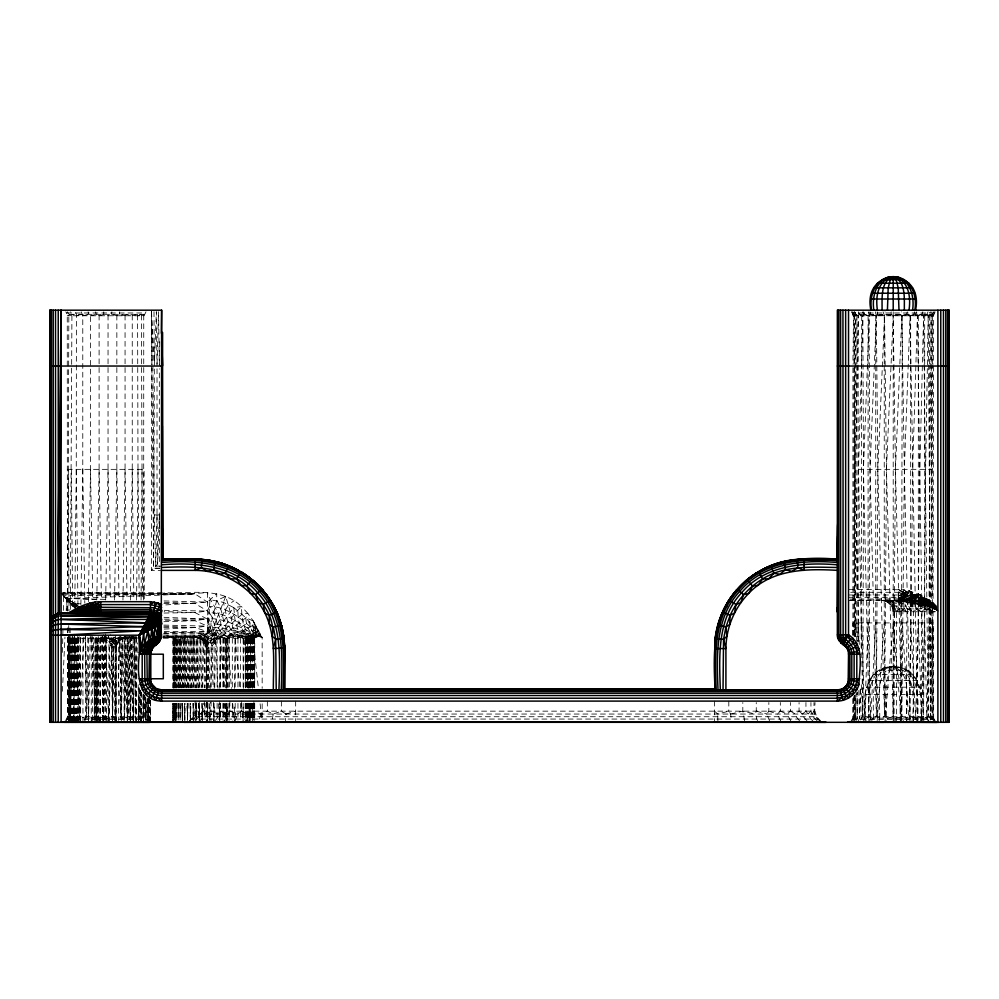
<?xml version="1.0" encoding="UTF-8"?>
<svg xmlns="http://www.w3.org/2000/svg" width="999" height="999" viewBox="0 0 999 999"><rect width="100%" height="100%" fill="white"/><g stroke="black" fill="none" stroke-linecap="round" stroke-linejoin="round"><path stroke-width="0.75" stroke-dasharray="5 3.75" d="M133.691 636.863C125.449 635.002 114.448 638.373 113.774 648.051L115.135 720.779L115.597 645.679L115.072 640.109L113.649 636.9L108.941 644.28L108.654 720.754L105.744 641.308L104.246 637.337M172.952 721.99L172.952 703.371L172.952 720.429M172.964 687.861L172.977 638.224L173.314 687.861M206.343 702.347L206.318 722.314M208.017 687.861L208.017 638.224L206.318 648.563L206.356 688.511L206.318 648.563C206.443 642.594 201.111 637.275 195.142 637.399C217.407 643.468 228.222 619.38 241.421 606.518C220.779 586.263 189.56 594.018 163.861 592.719M852.946 311.825L855.356 315.771L854.382 469.343L855.206 636.763L855.981 314.323L854.607 311.825M150.075 720.429L150.137 700.274M173.077 720.429L173.114 703.371L173.077 721.99M173.152 687.861L173.489 638.224M851.298 720.679L852.746 718.181L852.784 698.201M852.909 635.214L852.934 365.659M858.054 641.358L858.228 315.771L859.09 314.323L857.829 311.825M933.665 311.825L932.03 315.771L930.431 718.181L931.805 720.679L930.581 718.181L929.482 622.914L929.482 365.659M66.434 720.679L67.857 718.181L67.77 634.278M67.77 632.717L67.795 628.046M67.845 610.938L68.831 314.323L67.457 311.825M143.369 694.954L142.757 718.181L144.131 720.679M143.669 600.037L143.744 314.323L145.155 311.825M149.238 698.713L149.375 721.99M173.614 687.861L173.801 638.224L174.026 687.861M206.468 688.511L206.668 648.563C207.517 642.195 201.111 636.9 195.03 637.374L162.825 637.2M252.472 720.779L252.535 703.796M252.597 688.348L252.809 637.399C238.262 633.341 221.99 637.399 207.904 632.442L207.442 592.719L160.951 595.129M852.11 720.679L853.521 718.181L853.621 696.665M853.895 635.214L853.945 365.659M853.571 720.679L854.994 718.181L855.082 695.129M67.395 610.938L67.258 314.323L65.822 311.825M144.318 694.954L144.331 718.181L145.767 720.679M174.101 703.371L174.176 720.429L174.288 703.371M174.375 687.861L174.65 638.224L174.975 687.861M933.453 720.679L932.017 718.181L931.056 315.771L932.841 311.825M934.302 720.679L932.891 718.181L933.478 365.659M70.167 634.278L70.192 718.181L68.869 720.679M70.18 632.717L70.205 628.046M70.342 609.378L71.928 314.323L70.667 311.825M115.172 720.779L115.597 645.679L110.202 634.253M140.434 690.284L139.66 718.181L140.934 720.679M141.084 600.037L142.02 469.343L141.396 314.323L142.72 311.825M148.514 698.713L148.351 721.99L148.639 698.713M174.975 703.371L175.187 720.429L175.337 703.371M175.462 687.861L175.824 638.224L176.249 687.861M243.069 720.779L243.207 703.796M243.331 688.348L243.719 637.399C218.644 636.788 226.985 615.446 216.646 600.461L216.771 593.656L207.442 602.085L164.211 605.019M854.395 314.323L854.382 637.387M147.215 698.713L147.04 720.429L146.803 698.713M173.501 720.429L173.639 703.371L173.489 721.99L173.389 703.371M173.776 687.861L174.188 638.224L174.788 687.861M176.711 703.371L176.548 720.429L176.536 703.371M176.86 687.861L177.322 638.224L177.834 687.861M856.018 720.679L857.354 718.181L857.592 692.057M74.488 634.278L74.001 718.181L72.815 720.679M74.788 606.268L76.261 469.343L76.399 314.323L75.312 311.825M136.289 720.679L135.19 718.181L136.176 637.387M136.588 600.037L137.999 469.343L137.587 314.323L138.774 311.825M145.629 697.165L145.392 720.429L144.768 695.616M178.609 703.371L178.222 720.429L178.384 703.371M178.559 687.861L179.121 638.224L179.72 687.861M234.253 720.779L234.44 703.796M234.603 688.348L235.165 637.399C229.108 635.089 221.528 632.429 220.854 624.662C220.717 612.275 211.114 603.746 207.442 592.719M854.607 695.204L854.382 716.733L852.746 720.679M901.385 720.679L902.172 365.659M911.026 720.679L910.052 716.733L912.624 469.343L917.407 315.771L920.091 314.323L921.078 311.825M143.069 694.068L143.406 720.429L143.744 695.616M179.907 703.371L180.107 720.429L180.369 703.371M180.569 687.861L181.206 638.224L181.88 687.861M226.286 720.779L226.498 703.796M226.698 688.348L227.248 636.251L235.489 630.844L258.029 636.65L260.589 635.364L262.163 637.399L262.163 688.348M854.495 720.679L855.831 718.181L856.106 693.593M856.705 641.358L856.917 365.659M78.109 720.679L79.346 716.733L80.444 637.387M80.894 604.707L82.78 469.343L82.78 315.771L81.194 311.825M129.92 637.387L128.809 716.733L130.394 720.679M130.432 600.037L132.243 469.343L132.243 315.771L133.479 311.825M141.608 692.507L141.221 720.429L141.209 692.507M154.321 369.056L153.609 568.206L159.815 568.456M182.617 703.371L182.355 721.99L182.093 703.371M182.842 687.861L183.554 638.224L184.303 687.861M219.405 720.779L219.63 703.796M219.842 688.348L220.542 637.399L245.866 617.807L247.802 613.349L241.421 606.518L233.778 607.629L223.139 602.272L209.99 599.662L207.967 631.281L196.079 637.399L163.486 637.399M87.812 637.387L86.526 716.733L84.54 720.679M88.387 601.598L90.522 469.343L90.522 315.771L88.736 314.323L88.099 311.825M96.603 720.429L95.429 680.107L97.914 638.224L96.641 721.99L96.641 638.224M122.353 637.387L121.066 716.733L122.852 718.181L123.489 720.679M122.952 600.037L125.062 469.343L125.062 315.771L127.048 311.825M127.335 720.429L127.335 638.224L124.4 720.429L125.837 638.224L127.31 720.429L128.834 638.224L130.32 721.99L130.32 638.224L133.254 721.99L131.793 638.224L130.345 720.429L133.254 638.224L133.254 720.429L134.678 638.224L136.051 720.429L137.35 642.869M138.736 687.861L138.736 720.429L139.248 687.861M147.39 698.713L147.053 720.429L147.028 698.713M175.225 720.429L175.499 703.371M175.749 687.861L176.536 638.224L176.536 687.861M184.815 721.99L185.115 703.371M185.352 687.861L186.126 638.224L186.938 687.861M96.141 637.387L94.743 716.733L92.345 718.181L86.526 716.733L85.315 637.387M96.803 600.037L99.101 469.343L99.101 315.771L96.091 314.323L90.522 315.771M113.886 637.387L112.487 716.733L115.509 718.181L121.066 716.733L119.705 637.387M114.548 600.037L116.846 469.343L116.846 315.771L119.243 314.323L125.062 315.771M187.8 703.371L187.512 720.429L186.9 703.371M188.062 687.861L188.886 638.224L189.723 687.861M190.31 721.99L190.634 703.371M190.896 687.861L191.771 638.224L192.632 687.861M193.569 703.371L193.244 721.99L193.244 703.371M193.843 687.861L194.73 638.224L195.617 687.861M195.554 703.371L196.166 720.429L196.553 703.371M196.828 687.861L197.715 638.224L198.601 687.861M198.551 703.371L199.163 720.429L199.55 703.371M199.825 687.861L200.699 638.224L201.573 687.861M201.848 703.371L202.148 720.429L202.497 703.371M202.76 687.861L203.621 638.224L205.057 680.107L204.52 687.861M72.265 634.328L70.579 720.779L67.87 637.05M104.995 637.387L103.559 716.733L99.925 718.181L94.743 716.733L93.394 637.387M105.669 600.037L108.042 469.343L108.042 315.771L111.663 314.323L116.846 315.771M145.404 720.429L145.866 697.165M159.353 364.111L159.828 337.912M930.581 718.181L932.467 622.914L932.467 365.659M62.45 652.397L62.949 629.083M63.349 610.439L63.649 596.453L62.15 594.717L76.149 609.502M90.26 636.55L88.574 720.766L85.377 636.638M909.24 720.679L910.676 622.914L910.676 365.659M858.366 720.679L859.565 718.181L860.264 687.449L861.188 718.181L860.002 720.679M861.163 647.502L861.725 365.659M178.971 687.861L180.132 638.224L181.443 687.861M157.018 368.756L157.018 514.922L155.707 566.108L160.302 566.283M207.03 702.347L207.155 720.779L207.642 703.671M208.029 688.136L209.053 647.739C208.816 642.07 203.746 636.351 197.814 636.987L163.499 636.987M157.055 364.111L158.516 311.725M213.836 720.779L214.298 703.758M214.723 688.286L215.434 640.209L210.464 633.865L196.079 637.399C202.422 637.262 209.84 637.187 214.797 632.667L233.778 607.629L245.866 617.807L260.589 635.364L253.247 620.991L247.802 613.349L242.145 614.198L217.495 636.088L207.455 642.394L204.82 642.981L200.737 638.898L196.578 637.487M916.483 720.679L915.683 718.181L918.318 622.914L918.318 365.659M928.046 720.679L926.847 718.181L929.482 622.914M138.786 720.429L139.748 687.861M182.392 720.429L182.904 703.371M183.354 687.861L184.815 638.224L186.401 687.861M226.96 720.429L227.46 703.371M227.897 687.861L225.649 638.224L225.649 687.861M861.188 718.181L862.849 716.733L858.516 469.343L862.849 315.771L863.598 314.323L862.512 311.825M209.728 720.779L210.302 702.322M210.739 688.486L212.088 645.416L209.178 638.998L203.409 635.177L195.03 636.076L162.825 636.488M922.839 720.679L921.815 718.181L924.687 622.914L924.687 365.659M103.209 720.766L105.744 641.308L108.254 636.338L113.224 642.994L115.222 648.563L115.996 648.563C115.872 642.569 121.204 637.275 127.16 637.399L123.376 637.774L120.092 636.663L118.244 637.487L115.072 640.109L111.651 646.578L108.704 720.779M152.884 365.996L154.321 514.922L159.328 514.922L157.63 564.173L151.436 570.379L160.577 570.379M188.112 703.371L187.537 720.429L187.487 703.371M188.636 687.861L190.31 638.224L190.31 687.861M190.359 720.429L190.959 703.371M191.508 687.861L193.244 638.224L195.005 687.861M154.321 365.646L156.344 311.725L157.018 365.646M863.573 720.679L864.597 718.181L868.094 622.914L868.094 365.659M103.247 634.69L109.728 642.732L114.236 646.016L115.597 645.679L116.696 642.981L116.558 638.661L115.197 635.751M246.591 720.828L249.001 714.048L253.908 711.151L260.814 714.048L267.345 711.151L273.214 714.048L281.356 711.151L285.976 714.048L285.477 720.828M875.386 311.825L876.36 315.771L870.017 469.343L868.993 716.733L866.32 718.181L865.334 720.679M62.413 691.308L64.96 637.05M66.196 610.689L66.708 599.837L76.249 609.44M79.92 720.766L83.928 636.638M913.348 720.766L913.486 608.853L911.662 603.846L910.201 602.072L901.985 600.112L848.526 600.199M869.929 720.679L870.728 718.181L875.736 622.914L875.736 365.659M96.478 720.766L101.086 636.7L111.651 646.578L115.222 648.563M194.967 714.048L195.142 701.098M111.663 314.323L111.876 311.825M99.925 718.181L99.713 720.679M923.9 720.679L922.814 718.181L923.563 716.733L917.407 315.771L913.848 314.323L910.052 315.771L906.755 314.323L901.847 315.771L899.112 314.323L899.337 311.825M859.09 314.323L862.849 315.771L863.461 469.343L868.993 716.733L872.564 718.181L876.36 716.733L879.657 718.181L884.565 716.733L887.299 718.181L887.075 720.679M115.996 720.779L116.196 645.679L115.984 720.779L115.909 648.563C115.684 642.657 120.904 637.474 126.748 637.399L120.729 638.898L116.696 642.981L111.089 639.86L110.652 637.062M202.173 721.99L203.459 703.371M877.172 720.679L884.24 622.914L884.24 365.659M902.172 364.098L902.172 315.771L901.098 314.323L901.385 311.825M901.098 718.181L893.206 622.914L885.027 720.679M273.214 714.048L272.053 720.828M115.996 648.563C115.959 643.119 120.342 638.174 125.737 637.487M900.761 722.314L900.761 611.75L897.327 608.853C896.066 603.209 890.359 599.775 884.727 600.574L890.696 603.846L893.556 608.853L893.206 611.75L937.037 611.75L930.269 611.75L924.949 608.853L924.475 606.168L898.276 597.302L848.526 597.302M936.875 606.256L929.382 600.099L919.717 594.617L907.055 595.267L902.409 596.59L902.134 598.876L848.526 599.088M938.561 611.151C926.385 604.17 912.312 600.461 898.276 600.199L916.033 597.265L929.382 600.099C919.167 597.352 909.402 591.246 898.276 592.295L850.087 592.295M848.526 594.992L898.276 594.992L907.716 592.395L909.277 590.846L912.224 594.018L919.717 594.617L936.9 606.555L919.717 594.617L909.277 590.846L903.82 589.785L902.284 597.577C913.96 602.135 927.547 602.647 937.799 610.339L914.16 601.698L901.985 600.112L888.049 600.574L892.981 603.846L896.602 611.75L896.602 722.314M258.778 636.276C253.509 633.553 252.26 626.323 253.247 620.991L245.866 617.807C245.904 624.6 248.526 632.155 254.708 635.539L259.003 633.341L253.247 620.991L256.131 632.005L259.253 636.038M865.284 722.314C863.074 699.612 862.924 667.582 893.206 666.47C923.488 667.569 923.338 699.612 921.128 722.314M935.114 311.825L933.478 315.771L933.478 364.098M894.068 722.314L894.455 608.853C893.281 604.432 889.31 600.986 884.727 600.574L888.223 600.961M260.814 714.048L259.028 720.828M879.657 718.181L879.157 720.679M119.243 314.323L119.755 311.825M92.345 718.181L91.846 720.679M906.755 314.323L907.254 311.825M819.742 720.828L817.444 719.055L814.572 714.048L815.022 702.534M928.046 311.825L926.847 314.323L924.687 315.771L921.815 314.323L918.318 315.771L915.683 314.323L910.676 315.771L908.69 314.323L909.24 311.825M195.255 637.399L201.398 637.337L209.041 632.979L216.646 600.461L225.724 596.391L230.357 612.15L232.717 627.747C238.511 634.765 249.35 637.986 258.029 636.65M225.724 596.391L211.126 633.116L203.209 638.161M848.526 600.574C878.483 600.362 909.777 597.277 937.774 610.364L932.142 606.755L927.334 605.531L925.486 605.918L924.949 608.853L921.39 611.75L921.39 722.314M906.393 722.314L906.967 608.853L904.807 603.846L901.048 600.961L888.049 600.574L890.059 600.961M163.873 633.241L195.03 632.742L207.442 631.593L208.179 628.009L207.442 626.123L195.03 620.716L164.248 620.192M214.048 637.587L214.535 635.277L207.967 631.281C224.4 628.533 241.234 633.878 257.28 637.025M913.848 314.323L914.609 311.825M872.564 718.181L871.802 720.679M868.443 311.825L869.33 314.323L863.461 469.343L862.849 716.733L866.32 718.181M917.969 720.679L917.082 718.181L919.842 469.343L923.563 315.771L926.41 311.825M74.788 606.705C48.439 581.106 65.322 598.389 77.747 605.531M915.683 314.323L916.483 311.825M918.481 602.759L936.063 608.741C925.124 600.811 911.375 598.613 898.276 597.302C911.45 595.491 925.948 600.312 936.063 608.741L924.55 601.273L925.848 599.15C917.407 594.917 907.916 590.634 898.276 592.295C911.875 595.029 926.61 597.852 936.962 607.979C925.586 601.286 911.725 593.793 898.276 597.302L915.171 599.313L928.408 603.983L929.894 601.873L933.865 603.384L936.962 607.979C930.693 604.245 922.989 602.247 915.733 603.184L917.107 608.853L913.348 611.75L910.101 608.853L906.493 602.072L906.105 599.412L915.509 598.526L925.274 600.074L933.865 603.384L936.962 607.979L930.269 611.75L930.269 722.314M902.409 596.59L898.276 594.992L907.055 595.267L907.317 594.155L912.387 593.518L910.389 599.562L898.276 599.088L911.538 596.078L921.478 596.94L918.356 603.021L908.103 603.846M241.321 701.098L241.321 711.151L237.937 714.048L234.965 720.828M894.455 608.853L896.602 611.75L897.327 608.853M203.047 640.671L206.281 640.746L212.999 636.201L211.576 630.506L208.429 624.125L207.442 619.155L209.153 612.724L207.442 611.026L195.03 603.508L164.048 602.26M892.269 600.961L896.702 603.846L900.761 611.75L901.535 608.853C900.574 604.632 897.114 600.761 892.594 600.574M229.845 701.098L229.845 711.151L224.338 720.828M921.815 314.323L922.839 311.825M932.467 364.098L932.467 315.771L934.302 311.825M214.872 720.828C220.404 715.958 219.905 707.754 219.693 701.098M145.979 311.825L144.081 315.771L67.245 315.771M65.609 720.679L67.507 716.733L67.42 634.278M757.454 720.828L755.344 714.048L756.255 711.151L756.255 702.534M898.276 599.088L910.164 600.262L910.651 598.788M933.665 604.932L924.375 601.585L914.56 600.774L914.16 601.698C920.803 600.586 928.583 604.882 934.09 604.432L924.912 600.686L919.954 599.899L910.276 599.937L909.864 601.148L897.789 600.961L901.785 603.846L906.393 611.75L910.101 608.853M211.101 714.048L210.165 716.733L206.743 720.828M928.733 603.533L927.197 605.731L919.092 601.573L902.921 592.37L903.82 589.785L907.716 592.395L905.831 600.586L906.617 601.298L914.56 600.774L932.542 606.268L922.889 604.045L924.912 600.686L936.962 607.979L928.408 603.983M116.284 646.041L118.494 641.52L121.578 638.898L118.244 637.487L118.444 640.671L119.268 640.671M204.233 701.098L204.758 714.048L203.759 716.733L200.075 720.828M928.583 720.679L927.322 718.181L923.563 716.733L925.636 469.343L928.183 315.771L930.381 311.825M929.482 364.098L929.482 315.771L931.917 311.825M204.233 711.151L199.912 714.048L198.851 716.733L194.967 720.828M199.912 714.048L199.213 711.151L193.794 719.055L191.521 720.828M852.11 311.825L853.521 314.323L852.934 364.098M196.166 702.534C196.89 709.09 195.891 717.045 189.785 720.828M921.478 596.94L919.717 594.617L916.795 595.479L914.048 601.972L920.379 606.168L927.197 605.731M915.509 598.526L916.982 595.042L909.277 590.846L907.579 592.969L903.82 589.785L848.526 589.41M164.036 613.036L195.03 612.574L207.442 611.026L209.565 606.356L207.442 602.085L195.03 593.93L163.886 593.643M164.198 629.095L195.03 627.547L207.442 626.123L208.429 624.125C227.173 622.852 244.468 632.629 262.163 637.399L253.247 620.991L258.129 633.791L259.69 635.814M898.276 592.295L918.78 602.172L919.092 601.573L923.526 602.996L932.279 606.58L932.966 605.769M886.787 600.961L882.716 600.574C888.86 600.736 892.806 606.218 894.068 611.75L895.716 608.853M163.461 635.814L200.362 635.814L199.937 636.925L209.041 632.979L212.337 632.829L228.571 604.62L234.028 600.761M923.201 603.521L924.025 602.16L912.224 594.018M927.322 718.181L928.183 716.733L931.056 315.771L929.058 314.323M817.132 720.828L813.186 716.733L812.1 714.048L813.998 711.151L813.998 702.534M163.873 621.715L195.03 620.716L208.779 618.618L214.797 632.667L217.67 636.887L215.434 640.209L208.754 645.641L205.931 645.679L204.82 642.981L206.169 646.79L208.017 638.224L205.757 645.054L205.057 638.224L205.057 687.861M206.93 688.511L206.668 648.563L205.931 645.679L206.406 648.563C211.975 647.165 216.071 641.895 219.131 637.275L221.641 636.126L255.894 637.287L220.542 637.399L214.535 635.277M928.246 604.22L927.334 605.531L933.403 608.853L930.269 611.75L929.107 608.853L918.78 602.172M769.505 720.828L766.807 714.048L768.843 711.151L768.843 702.534M884.24 364.098L884.24 315.771L885.314 314.323L885.027 311.825M189.56 720.828L193.644 716.733L816.52 716.733L820.604 720.828M932.279 606.58L931.605 607.38L925.486 605.918L891.707 606.168L887.624 602.072L882.716 600.574L885.763 600.961M919.717 594.617L921.278 597.302L932.691 606.093L933.953 604.595M932.142 606.755L935.176 609.477L929.107 608.853L921.39 611.75L913.486 608.853M77.485 605.831L72.715 602.509L71.191 604.183L72.802 606.53M896.602 611.75L899.262 608.853M78.471 606.992L63.998 596.44M120.729 638.898L122.078 637.499L136.925 637.399M780.656 720.828L777.409 714.048L780.331 711.151L780.331 702.534M812.849 720.828L810.713 719.055L808.029 714.048L810.951 711.151L810.951 702.534M195.567 637.399L201.586 638.898L205.619 642.981C211.239 645.129 217.183 641.957 220.542 637.399L227.248 636.251C214.011 632.429 218.918 614.373 209.565 606.356C231.318 606.992 246.778 624.15 262.163 637.399C244.78 630.556 228.172 618.194 208.779 618.618M900.761 611.75L904.095 608.853M142.02 315.771L143.744 314.323M67.857 718.181L69.568 716.733L69.143 634.278M780.331 711.151L786.987 714.048L790.471 711.151L790.471 702.534M217.67 636.887L208.079 643.631M806.955 720.828L803.396 716.733L802.422 714.048L805.943 711.151L805.943 702.534M790.471 711.151L795.366 714.048L799.063 711.151L799.063 702.534M163.474 633.978L203.609 633.978L209.328 632.217L211.576 630.506M853.945 364.098L853.945 315.771L855.831 314.323L854.495 311.825M858.366 311.825L859.565 314.323L861.725 315.771L864.597 314.323L868.094 315.771L870.728 314.323L875.736 315.771L877.721 314.323L884.24 315.771M211.788 634.952L204.845 639.31L200.737 638.898M233.778 607.629L235.065 620.491L237.787 629.333L249.45 621.69C250.175 627.347 252.223 634.652 258.404 636.463M917.107 608.853L921.39 611.75L920.941 608.853L925.486 605.918M207.904 632.442L203.409 635.177L203.609 633.978L195.03 632.742L164.198 632.305M252.672 625.436L233.928 636.438L227.36 637.399L231.481 688.348M856.917 364.098L856.917 315.771L859.565 314.323M250.774 632.08L242.17 636.713L235.165 637.399L239.897 688.348M255.856 629.345L252.46 631.168C239.148 623.014 225.524 612.524 209.153 612.724C215.235 619.442 213.399 631.306 221.641 636.126L217.495 636.088L219.131 637.275L215.434 640.209L210.926 641.67L207.455 642.394L203.871 640.671M248.963 688.348L243.719 637.399L246.815 636.863L257.43 631.331M251.76 637.037L254.708 635.539M121.291 639.06L127.06 637.399L124.063 637.774M204.758 714.048L211.101 711.151L218.831 714.048M214.66 638.586L210.302 640.546L206.281 640.746L201.586 638.898M137.999 315.771L141.396 314.323M70.192 718.181L73.589 716.733L72.84 634.278M99.101 315.771L103.834 314.323L108.042 315.771M102.123 637.387L103.559 716.733L107.755 718.181L112.487 716.733L111.064 637.387M285.976 714.048L295.667 711.151M137.587 314.323L132.243 315.771L126.286 314.323M74.001 718.181L79.346 716.733L85.302 718.181M714.497 711.151L717.732 714.048L728.808 711.151L730.606 714.048L731.43 720.828M898.276 600.199L902.085 599.238L914.56 600.774M82.08 314.323L76.261 315.771L71.928 314.323M129.508 718.181L135.327 716.733L139.66 718.181M899.112 314.323L893.206 315.771L885.314 314.323M887.299 718.181L893.206 716.733L895.179 718.181L901.847 716.733L903.346 720.679M82.78 315.771L88.736 314.323M122.852 718.181L128.809 716.733L127.61 637.387M730.606 714.048L742.819 711.151L755.344 714.048M902.172 315.771L908.69 314.323M903.071 602.072L906.617 601.298L882.042 600.574L885.139 600.961M901.098 314.323L893.206 315.771L891.233 314.323L884.565 315.771L883.066 311.825M869.33 314.323L876.36 315.771L883.428 314.323M902.984 718.181L910.052 716.733L917.082 718.181M901.985 600.112L906.105 599.412M902.609 594.892L907.317 594.155M123.376 637.774L137.974 637.399M905.881 600.349L910.276 599.937M209.178 638.998L204.845 639.31L198.938 637.774M902.996 591.733L898.276 589.41L898.276 600.574L901.96 600.324M212.337 632.829L225.574 633.141L256.905 637.212M159.403 595.192L68.007 598.413L75.961 605.431M76.573 606.893L62.55 594.642L64.348 595.704L159.241 594.417M160.802 594.393L195.03 593.93L160.914 593.843M160.302 566.083L155.707 566.108L154.321 514.922M159.815 568.181L153.609 568.206L151.448 311.738L151.436 364.485M62.55 594.318L159.178 594.03M160.739 594.03L195.03 593.93M163.848 627.672L195.03 627.547L209.328 632.217M75.337 603.771L83.104 603.758M163.936 603.571L195.03 603.508M66.708 312.974L145.092 312.974M851.298 311.825L852.184 312.974L934.227 312.974M144.53 314.323L67.258 314.323L68.282 315.771M852.184 312.974L852.746 314.323L933.665 314.323M67.245 469.343L144.081 469.343L144.218 600.037M858.516 469.343L931.767 469.343M162.3 592.719L62.675 592.719L162.325 593.631M887.624 602.072L910.201 602.072L922.751 604.283M889.934 603.846L915.471 603.846L924.475 606.168M891.707 606.168L892.819 608.853L933.403 608.853M164.248 631.593L207.442 631.593M126.224 637.399L124.5 636.987L136.975 636.987M162.924 637.387L197.814 636.987L195.03 636.076L163.923 635.963M137.425 638.224L68.544 638.224L68.594 720.429M163.324 638.224L254.733 638.224L254.708 687.861M116.696 642.981L117.495 642.981M115.597 645.679L116.384 645.679M885.976 667.432L900.436 667.432M879.245 670.217L907.167 670.217M873.463 674.65L912.949 674.65M869.03 680.431L917.382 680.431M866.233 687.175L920.179 687.175M865.284 694.392L921.128 694.392M815.409 714.048L194.768 714.048L195.142 711.151L815.022 711.151L816.52 716.733M67.507 716.733L144.343 716.733M932.03 716.733L862.849 716.733L861.263 684.44M67.058 718.181L144.331 718.181L143.307 716.733L143.194 694.954M852.746 718.181L933.665 718.181L935.114 720.679M191.87 719.055L818.293 719.055M66.496 719.53L144.892 719.53M852.184 719.53L934.227 719.53M898.276 600.574L905.831 600.586L902.047 599.55M164.311 619.118L207.442 619.155L195.03 612.574L164.211 611.6M61.688 593.593L159.365 593.843M124.5 636.987L136.763 637.05M164.273 610.339L207.442 611.026M163.848 625.099L207.442 626.123M105.195 599.388L68.007 598.413L95.892 599.537M164.061 600.936L207.442 602.085M163.873 626.236L195.03 627.547M164.048 617.307L207.442 619.155M897.789 600.961L915.733 603.184L914.16 601.698M907.055 595.267L916.033 597.265L924.912 600.686M936.962 607.979C926.285 599.562 912.099 593.019 898.276 594.992L910.389 599.562L919.092 601.573M235.489 630.844L221.865 628.059L212.837 627.397L208.179 628.009L209.565 630.844M252.472 636.675L241.171 632.192L237.787 629.333M246.815 636.863C224.5 636.301 228.671 617.482 223.139 602.272M863.598 314.323L868.993 315.771L870.017 469.343L876.36 716.733L877.821 469.343L876.36 315.771M922.814 718.181L917.407 716.733L910.052 315.771L904.345 469.343L901.847 716.733L895.466 469.343L893.206 315.771L886.463 469.343L884.565 716.733L877.821 469.343L884.565 315.771L886.463 469.343L893.206 716.733L895.466 469.343L901.847 315.771L904.345 469.343L910.052 716.733M756.255 711.151L766.807 714.048M197.989 637.762L201.648 639.485L205.057 643.418M768.843 711.151L777.409 714.048M253.222 636.301C241.159 634.028 237.275 621.653 238.062 610.714M219.693 711.151L227.834 714.048M229.845 711.151L237.937 714.048M910.389 599.562L918.356 603.021M241.321 711.151L249.001 714.048M909.952 600.886L915.733 603.184L911.662 603.846L920.379 606.168L920.941 608.853M920.091 314.323L923.563 315.771L928.183 716.733L930.431 718.181M910.164 600.262L914.048 601.972M253.958 635.913C241.583 631.818 242.12 617.145 241.421 606.518M906.967 608.853L913.348 611.75M118.319 639.46L113.649 636.9M925.224 314.323L928.183 315.771L931.056 716.733L932.017 718.181M926.847 314.323L929.482 315.771M931.605 607.38L907.579 592.969M68.831 314.323L71.354 315.771M114.897 643.955L110.477 640.946L108.254 636.338L111.651 646.578L112.662 720.779L113.774 648.051L110.477 640.946M142.757 718.181L140.235 716.733L139.997 690.284M901.535 608.853L906.393 611.75M898.276 589.41L902.921 592.37M924.025 602.16L935.176 609.477M252.46 631.168L262.163 637.399M855.981 314.323L858.228 315.771L855.431 469.343L858.803 641.358M112.263 638.274L116.771 640.946L118.444 640.671L120.117 638.286L120.092 636.663M924.55 601.273L916.795 595.479M930.581 314.323L932.467 315.771M932.691 606.093L936.063 608.741M76.661 608.965L65.497 597.29L75.824 605.569M933.103 605.606L925.661 599.45M909.277 590.846L912.387 593.518M799.063 711.151L802.422 714.048M929.894 601.873L933.528 605.094M65.497 597.29L76.199 607.292M76.661 606.793L64.348 595.704M799.537 720.828L796.265 716.733L795.366 714.048M72.178 603.096L76.286 607.192M71.903 603.396L76.935 608.653M790.721 720.828L786.987 714.048M74.45 607.092L64.236 596.178M855.831 314.323L856.917 315.771M805.943 711.151L808.029 714.048M102.472 636.063L105.744 641.308M105.295 636.263L108.941 644.28M863.573 311.825L864.597 314.323M259.003 633.341L260.14 635.589M869.929 311.825L870.728 314.323M854.994 718.181L854.382 694.954M931.418 314.323L932.03 315.771M932.891 314.323L933.478 315.771L852.934 315.771L852.746 314.323M810.951 711.151L812.1 714.048M744.692 720.828L742.819 711.151L742.819 702.534M105.232 633.766L106.731 638.736M877.172 311.825L877.721 314.323M853.521 314.323L853.945 315.771M215.796 634.552L216.146 636.213M813.998 711.151L814.572 714.048M95.729 311.825L96.091 314.323M115.872 720.679L115.509 718.181M893.556 608.853L894.068 611.75M196.166 711.151L196.628 714.048M207.13 688.511L207.093 648.563L205.557 642.981L208.754 645.641L212.088 645.416L213.049 688.486M892.819 608.853L893.206 611.75L893.006 608.853M205.931 645.679L206.318 648.563M207.093 648.563L206.718 645.679L209.053 647.739L209.39 688.136M252.809 637.399L258.416 688.348M260.115 703.796L261.988 720.779M250.562 703.796L252.31 720.779M241.333 703.796L242.919 720.779M232.742 703.796L234.116 720.779M902.172 622.914L908.69 718.181M220.542 637.399L223.976 688.348M225.012 703.796L226.161 720.779M91.134 636.388L96.291 720.791L95.991 637.574M74.488 634.328L79.745 720.779M910.676 622.914L915.683 718.181M151.511 311.725L154.246 364.111M248.014 687.861L245.504 638.224L245.504 687.861M249.663 720.429L248.801 703.371L248.826 721.99M858.228 622.914L859.29 644.455M717.906 720.828L717.732 714.048M215.971 641.87L217.944 688.286M218.594 703.758L219.318 720.779M891.158 311.825L891.233 314.323M895.254 720.679L895.179 718.181M103.759 311.825L103.834 314.323M107.83 720.679L107.755 718.181M918.318 622.914L921.815 718.181M198.002 687.861L196.229 638.224L196.229 687.861M127.335 721.99L124.338 638.224L124.338 720.429M66.708 599.837L67.045 610.689M861.725 622.914L864.597 718.181M159.328 514.922L159.84 531.855M140.297 690.958L141.209 721.99M868.094 622.914L870.728 718.181M856.917 622.914L857.429 641.358M858.803 690.521L859.565 718.181M181.855 703.371L182.305 720.429L182.355 703.371M151.473 311.738L152.847 364.448M248.913 687.861L247.715 638.224L247.715 687.861M249.288 703.371L249.7 720.429L249.738 703.371M101.086 636.7L103.122 720.766M924.687 622.914L926.847 718.181M213.349 702.322L213.761 720.779M875.736 622.914L877.721 718.181M855.356 622.914L855.681 638.286M856.805 692.057L857.354 718.181M853.945 622.914L854.22 636.75M855.369 695.129L855.831 718.181M198.888 703.371L199.213 721.99M195.891 703.371L196.229 721.99M192.907 703.371L193.207 720.429M189.997 703.371L190.285 720.429L190.31 703.371M124.313 720.429L122.852 638.224L121.416 720.429L121.379 638.224M116.846 469.343L119.081 600.037M108.042 469.343L110.39 600.037M99.101 469.343L101.448 600.037M90.522 469.343L92.757 600.037M187.188 703.371L187.487 721.99M138.149 684.752L138.736 721.99M225.649 638.224L226.398 687.861L226.361 638.224M226.636 703.371L226.91 721.99L226.91 703.371M184.54 703.371L184.79 720.429L184.815 703.371M158.579 311.725L159.328 365.646M140.759 690.958L141.184 720.429M125.062 469.343L127.048 600.037M82.78 469.343L84.803 603.159M157.018 514.922L157.63 564.173L159.328 562.487L159.328 368.756M132.243 469.343L133.866 600.037M134.341 637.387L135.327 716.733M76.261 469.343L77.972 606.268M78.359 637.387L79.346 716.733M884.24 622.914L885.314 718.181M177.984 703.371L178.172 720.429M145.105 697.165L145.355 720.429L145.379 697.165M137.999 469.343L139.186 600.037M79.058 636.513L79.82 720.766M71.354 469.343L72.602 607.817M209.528 703.671L209.665 720.766M176.373 703.371L176.536 721.99M148.177 698.713L148.339 720.429L148.351 698.713M853.009 635.214L852.934 622.914L933.478 622.914L933.665 718.181M853.383 696.665L853.521 718.181M175.2 721.99L175.087 703.371L175.2 720.429M153.996 311.725L154.308 364.111M142.02 469.343L142.695 600.037M68.282 469.343L69.018 610.938M69.118 628.046L69.131 632.717M932.467 622.914L932.891 718.181M207.143 702.347L207.168 720.779M67.42 628.046L67.42 632.717M924.687 315.771L924.687 364.098M920.179 722.314C922.302 700.774 922.739 667.419 893.206 666.47C863.673 667.419 864.11 700.774 866.233 722.314M918.318 315.771L918.318 364.098M917.382 722.314C918.605 702.846 921.178 668.081 893.206 666.47C865.234 668.081 867.806 702.846 869.03 722.314M912.949 722.314C912.212 704.932 918.805 670.242 893.206 666.47C867.607 670.242 874.2 704.932 873.463 722.314M910.676 315.771L910.676 364.098M907.167 722.314C904.445 706.43 914.31 674.163 893.206 666.47C872.102 674.163 881.967 706.43 879.245 722.314M900.436 722.314C898.775 704.42 904.095 684.015 895.079 667.432L893.206 666.47L891.333 667.432C882.317 684.015 887.636 704.42 885.976 722.314M893.206 311.825L893.206 364.098M893.206 365.659L893.206 722.314M875.736 315.771L875.736 364.098M868.094 315.771L868.094 364.098M861.725 315.771L861.725 364.098M728.808 701.098L728.808 711.151M714.497 701.098L714.497 720.828M295.667 701.098L295.667 720.828M281.356 701.098L281.356 711.151M267.345 701.098L267.345 711.151M262.163 703.796L262.163 722.314M254.708 703.371L254.733 721.99M254.52 638.224L254.645 687.861M254.645 703.371L254.52 720.429M254.345 638.224L254.345 687.861M254.345 703.371L254.345 720.429M254.108 638.224L254.108 687.861M254.108 703.371L254.108 720.429M253.971 638.224L253.971 687.861M253.908 701.098L253.971 720.429M253.659 638.224L253.821 687.861M253.821 703.371L253.659 720.429M253.484 638.224L253.484 687.861M253.484 703.371L253.484 720.429M253.296 638.224L253.296 687.861M253.296 703.371L253.296 720.429M253.097 638.224L253.097 687.861M253.097 703.371L253.097 720.429M252.884 638.224L252.884 687.861M252.884 703.371L252.884 720.429M252.672 638.224L252.672 687.861M252.672 703.371L252.672 720.429M252.435 638.224L252.435 687.861M252.435 703.371L252.435 720.429M252.21 638.224L252.21 687.861M252.21 703.371L252.21 720.429M251.96 638.224L251.96 687.861M251.96 703.371L251.96 720.429M251.711 638.224L251.711 687.861M251.711 703.371L251.711 720.429M251.461 638.224L251.461 687.861M251.461 703.371L251.461 720.429M251.199 638.224L251.199 687.861M251.199 703.371L251.199 720.429M250.949 638.224L250.949 687.861M250.949 703.371L250.949 720.429M250.362 638.224L250.437 687.861M250.437 703.371L250.424 720.429M250.287 638.224L250.287 687.861M250.287 703.371L250.162 720.429M249.9 638.224L250.075 687.861M249.9 703.371L249.912 721.99M249.738 638.224L249.738 687.861M249.663 638.224L249.65 687.861M249.663 703.371L249.663 721.99M249.4 638.224L249.4 687.861M249.4 703.371L249.4 721.99M249.151 638.224L249.126 687.861M249.151 703.371L249.126 721.99M248.826 638.224L248.826 687.861M248.501 638.224L248.501 687.861M248.501 703.371L248.501 721.99M248.177 638.224L248.177 687.861M248.177 703.371L248.177 721.99M247.839 638.224L247.839 687.861M247.839 703.371L247.839 721.99M247.715 703.371L247.715 721.99M247.502 638.224L247.502 687.861M247.502 703.371L247.502 721.99M247.153 638.224L247.153 687.861M247.153 703.371L247.153 721.99M246.815 638.224L246.815 687.861M246.815 703.371L246.815 721.99M246.466 638.224L246.466 687.861M246.466 703.371L246.466 721.99M246.129 638.224L246.129 687.861M246.129 703.371L246.129 721.99M245.791 638.224L245.791 687.861M245.791 703.371L245.791 721.99M245.504 703.371L245.479 721.99M245.155 638.224L245.155 687.861M245.155 703.371L245.155 721.99M243.132 638.224L243.132 687.861M243.132 703.371L243.132 721.99M240.609 638.224L240.609 687.861M240.609 703.371L240.609 720.429M237.962 638.224L237.962 687.861M237.962 703.371L237.962 721.99M235.19 638.224L235.19 687.861M235.19 703.371L235.19 721.99M232.317 638.224L232.317 687.861M232.317 703.371L232.317 721.99M229.37 638.224L229.37 687.861M229.37 703.371L229.37 721.99M228.122 638.224L228.122 687.861M228.122 703.371L228.122 721.99M226.91 638.224L226.91 687.861M226.361 703.371L226.361 721.99M225.649 703.371L225.649 721.99M224.325 638.224L224.325 687.861M224.325 703.371L224.325 721.99M223.301 638.224L223.301 687.861M223.301 703.371L223.301 721.99M222.952 638.224L222.952 687.861M222.952 703.371L222.952 721.99M220.23 638.224L220.23 687.861M220.23 703.371L220.23 720.429M220.092 638.224L220.092 687.861M220.092 703.371L220.092 721.99M217.108 638.224L217.145 687.861M217.108 703.371L217.108 721.99M214.073 638.224L214.061 687.861M214.073 703.371L214.073 721.99M211.014 638.224L211.014 687.861M211.101 701.098L211.014 721.99M208.004 703.371L208.004 721.99M205.057 703.371L205.057 720.429M202.173 638.224L202.173 687.861M202.173 703.371L202.173 720.429M199.213 638.224L199.213 687.861M199.213 701.098L199.213 720.429M196.229 703.371L196.229 720.429M193.244 638.224L193.244 687.861M187.487 638.224L187.487 687.861M184.815 638.224L184.815 687.861M182.355 638.224L182.355 687.861M180.132 638.224L180.132 687.861M180.132 703.371L180.132 720.429M178.184 638.224L178.184 687.861M178.184 703.371L178.184 720.429M175.2 638.224L175.2 687.861M174.188 638.224L174.188 687.861M174.188 703.371L174.188 720.429M151.436 366.034L151.436 570.379M150.612 700.274L150.612 720.429M149.375 698.713L149.375 720.429M143.431 694.068L143.431 720.429M136.076 638.224L136.076 720.429M118.494 638.224L118.494 720.429M115.547 638.224L115.559 721.99M112.537 638.224L112.537 721.99M109.49 638.224L109.49 721.99M106.456 638.224L106.418 721.99M105.794 636.513L105.794 720.766M104.932 636.513L104.932 720.766M103.471 638.224L103.471 721.99M103.334 638.224L103.334 720.429M102.398 636.513L102.398 720.766M100.612 638.224L100.612 721.99M100.262 638.224L100.262 721.99M99.238 638.224L99.238 721.99M98.239 636.513L98.239 720.766M97.914 638.224L97.914 721.99M97.203 638.224L97.203 720.429M95.429 638.224L95.429 721.99M94.193 638.224L94.193 721.99M92.607 636.513L92.607 720.766M91.234 638.224L91.234 721.99M88.374 638.224L88.374 720.429M85.652 636.513L85.602 721.99M82.942 638.224L82.942 721.99M80.42 638.224L80.42 721.99M78.397 638.224L78.397 721.99M78.059 638.224L78.059 721.99M77.61 636.513L77.76 721.99M77.435 638.224L77.435 721.99M77.098 638.224L77.098 721.99M76.748 638.224L76.748 721.99M76.399 638.224L76.399 721.99M76.061 638.224L76.061 721.99M75.712 638.224L75.849 721.99M75.375 638.224L75.375 721.99M75.05 638.224L75.05 721.99M74.738 638.224L74.738 721.99M74.438 638.224L74.438 721.99M74.151 638.224L74.151 721.99M73.814 638.224L73.889 721.99M73.639 638.224L73.664 721.99M73.451 638.224L73.476 721.99M73.264 638.224L73.327 721.99M72.977 638.224L72.989 721.99M72.852 638.224L72.815 721.99M72.59 638.224L72.59 720.429M72.078 638.224L72.078 720.429M71.566 638.224L71.566 720.429M71.316 638.224L71.316 720.429M71.079 638.224L71.079 720.429M70.842 638.224L70.842 720.429M70.617 638.224L70.617 720.429M70.392 638.224L70.392 720.429M70.18 638.224L70.18 720.429M69.98 638.224L69.98 720.429M69.793 638.224L69.793 720.429M69.618 638.224L69.618 720.429M69.306 638.224L69.306 720.429M69.168 638.224L69.043 720.429M68.943 638.224L68.844 720.429M68.731 625.599L68.731 720.766M150.499 700.274L150.487 720.429L150.474 700.274M119.93 638.224L118.494 680.107L121.379 721.99L119.93 638.224M250.737 687.861L250.737 638.224L250.662 687.861M250.737 720.429L250.737 703.371L250.712 720.429"/><path stroke-width="1.5" d="M284.503 689.934L284.503 648.563C284.727 617.782 267.095 588.036 241.109 571.94C267.62 587.549 284.628 617.619 284.503 648.363L284.278 689.023L714.959 689.023M329.907 690.309L329.907 689.198L284.44 688.873L284.478 647.265M948.551 667.969L948.675 658.653L948.75 722.314L949.05 310.19L837.362 310.19L837.362 634.84C836.613 643.98 849.649 645.117 848.913 654.195L848.913 678.758C848.975 684.939 843.531 690.371 837.362 690.309L161.638 690.309C155.457 690.371 150.025 684.927 150.087 678.758L150.412 647.102L155.17 637.112C152.71 630.094 157.417 624.775 157.755 618.369L150.262 613.299L61.114 612.862C55.145 612.824 49.913 618.056 49.95 624.038L50.25 722.314L50.45 710.039M282.505 633.441L282.617 630.456L284.415 645.991L284.278 689.023L284.216 672.052M714.747 689.934L714.747 648.226C714.872 631.306 719.842 614.522 728.933 600.249L736.563 590.047L745.579 581.031L755.781 573.389L766.982 567.282C788.923 556.58 814.035 560.114 837.574 559.428L837.661 536.413M949.05 310.19L949.05 722.314L49.95 722.314L50.25 624.038C49.688 618.681 54.383 614.085 59.378 613.099L61.114 310.19L58.229 531.331L59.141 613.224M714.784 676.46L714.747 648.563C713.761 601.123 755.768 558.828 803.134 559.215L837.574 559.428M798.925 559.939L837.412 559.265L837.661 525.624M837.674 607.117L837.362 611.75L837.661 570.504M837.736 310.19L837.736 634.84L839.185 640.434L845.017 645.541L848.163 650.099L848.526 654.195L848.163 682.854L845.017 687.412L840.122 689.972L161.638 689.934L156.056 688.436L150.837 682.854L150.787 649.35L152.697 643.393L157.268 636.288L157.879 625.911L156.144 622.102L152.66 618.543L148.589 616.633L61.114 615.859C55.707 615.784 50.037 619.792 49.95 625.536M161.413 333.291L161.638 310.19L49.95 310.19L49.95 722.314L50.325 658.653L50.462 666.42M150.087 654.195L152.56 647.439L158.366 642.744L161.264 637.737L160.889 616.845L161.638 610.314L158.104 603.046L150.474 601.698L100.724 601.698C89.51 601.785 78.971 606.555 69.618 612.387C79.833 609.64 89.598 603.533 100.724 604.582L150.474 604.582L161.638 607.492M837.362 559.215L837.661 524.088M284.116 689.934C283.117 663.049 288.361 633.915 275.262 609.003C266.583 591.533 252.073 577.26 234.703 568.443C222.877 562.637 209.765 559.452 196.591 559.228L162.387 559.428L203.384 559.964M715.709 640.646L714.747 647.664L716.745 631.618L716.233 636.138M161.638 310.19L161.276 636.8L158.541 637.699L153.159 644.38L150.474 654.195L151.973 648.601L158.579 642.182L161.338 634.927L160.964 620.816L159.977 617.469L158.129 615.384L153.234 612.824L93.169 612.874L91.421 605.244L89.723 603.134L86.776 606.306L76.923 613.136M840.634 310.19L840.634 634.84L841.695 640.434L842.944 642.744L847.789 646.99L849.937 652.659L850.024 678.758C850.099 685.526 844.13 691.495 837.362 691.433L161.638 691.433C154.87 691.495 148.901 685.526 148.976 678.758L149.413 646.353L151.261 641.196L158.541 637.699C160.202 629.233 164.335 612.961 150.474 612.862L58.229 613.249L55.869 614.248L51.336 618.731L49.95 624.038L50.45 636.326M837.362 570.379C806.692 568.518 771.515 569.168 748.813 593.281C734.402 607.904 726.061 628.034 725.911 648.563L714.747 648.563C715.596 627.297 722.302 606.193 736.563 590.047C761.088 560.689 801.498 555.781 837.412 559.265M837.362 634.84L848.526 634.84C865.309 645.279 859.302 668.219 858.94 684.54C856.33 694.068 847.239 701.048 837.362 701.098L161.638 701.098C136.95 700.774 137.275 671.827 139.298 654.195L139.298 635.202L150.474 612.862L156.056 614.36L158.129 615.384L160.964 620.816L150.312 627.934L147.852 630.931L151.261 641.196L146.828 644.63L147.203 678.758C147.115 686.475 153.921 693.281 161.638 693.206L837.362 693.206C845.079 693.281 851.885 686.475 851.797 678.758L851.797 654.195C851.785 648.051 847.577 642.245 841.695 640.434M837.362 567.482C812.249 567.207 785.014 564.91 762.662 578.871C748.488 587.524 737.075 600.324 730.119 615.396L729.745 624.4L725.923 627.072L723.551 639.26L723.026 689.934M845.641 310.19L845.641 634.84C850.286 640.521 857.454 645.654 856.805 654.195L856.805 678.758C857.317 684.527 852.322 688.823 853.158 694.555L850.261 693.318L845.017 687.412M65.297 721.578L63.973 722.314L148.888 722.314L146.915 721.578M733.341 594.63C724.912 604.72 720.341 617.557 717.157 630.157C719.255 615.072 727.821 602.047 736.65 589.959C712.062 617.394 713.336 655.631 715.122 689.934M161.638 624.038L160.964 620.816L160.702 636.975L151.511 648.101L148.976 654.195L148.064 651.523L148.901 642.832L147.852 630.931L142.308 633.478L141.071 632.242L141.483 630.844L152.56 613.236L155.832 613.811L161.264 619.942L161.638 624.038L143.656 633.029L141.671 647.027L139.448 652.372L142.195 654.195L142.195 678.758C142.083 689.16 151.236 698.313 161.638 698.214L837.362 698.214L846.403 695.978L853.371 689.809L856.705 689.934L855.544 685.664L848.163 682.854M714.747 648.563L715.659 635.851L722.814 611.438C737.374 580.232 769.717 559.502 804.095 559.215L804.095 570.379L797.889 567.732L791.87 571.341L785.626 569.617L779.932 574.2L773.788 573.364L768.606 578.896L762.662 578.871L758.141 585.314L752.509 586.013L748.813 593.281L743.568 594.617L737.674 589.373M837.686 609.028L837.362 611.75L837.686 607.205M161.638 570.379L195.155 570.379L201.361 567.732L201.96 559.852L207.867 560.114L221.166 563.086L211.688 560.776L195.155 559.215L195.155 570.379C219.817 570.454 243.843 582.692 258.404 602.609C277.572 627.572 273.239 660.626 273.326 689.934M837.612 609.053L837.362 611.75L837.711 607.342M49.95 627.31C50.325 621.915 56.369 619.392 61.114 619.405L145.504 622.789L146.129 623.838L143.581 626.66L139.298 635.202L141.671 647.027L145.092 646.515L151.224 649.662L160.477 635.189L159.94 624.887L158.679 622.365L155.457 617.994L149.625 614.56L61.114 613.623C55.282 613.573 49.938 618.493 49.95 624.412M837.362 611.75L837.649 608.903M161.638 567.482C190.697 566.183 223.351 565.609 246.728 586.013C260.289 598.763 275.437 616.533 272.365 636.326L275.687 639.26L276.224 689.934M49.95 635.202L139.298 635.202L160.914 622.702L159.016 617.207L156.731 619.305L155.007 624.825L151.711 628.995L150.624 639.335L144.555 643.681L141.671 647.027L142.807 650.499L142.195 654.195L150.012 643.856L160.951 638.224L161.638 634.84L150.624 639.335L153.784 639.76L154.77 643.231L150.624 652.372C151.448 645.491 159.578 643.081 161.276 636.8L151.786 648.938M282.355 630.694L282.779 633.266L281.119 625.174L276.423 611.438C262.125 580.569 229.408 558.916 195.155 559.215L220.317 562.824L234.703 568.443M870.866 310.19C861.912 266.508 924.5 266.508 915.546 310.19M850.261 693.318L848.526 698.101L846.403 695.978L842.731 688.985L846.865 685.326L848.825 680.157L848.526 678.758L859.702 678.758L856.667 681.106L848.825 680.157M743.568 594.617L740.846 602.609L736.038 604.495L734.427 613.061L730.119 615.396L725.923 627.072L726.872 636.326L723.551 639.26L715.709 638.361M284.49 647.677C284.041 622.327 272.615 596.977 252.959 580.431M153.784 639.76L152.909 638.136L155.095 627.31L153.322 627.122L147.627 621.353L147.203 619.405L61.114 619.405L148.589 616.633L151.199 615.459L151.711 617.906L150.287 623.488L139.298 635.202L139.897 650.561L150.462 652.022M153.983 687.412L148.739 693.318L150.474 698.101L152.597 695.978L156.269 688.985L152.135 685.326L150.175 680.157L150.474 678.758M201.361 567.732L207.38 571.341L213.624 569.617L215.422 561.925L207.867 560.114L195.155 559.215L207.867 560.114M71.216 612.936L79.283 606.905L82.205 607.767L84.291 612.699L96.866 611.151L150.474 611.363L156.356 612.824L158.866 614.56L160.889 616.845L161.638 619.892L158.366 616.133L153.359 613.249L155.12 605.157L154.345 602.035L150.474 604.582M156.269 688.985L158.878 689.972L155.856 700.336L152.597 695.978M213.624 569.617L219.305 574.2L225.449 573.364L230.644 578.896L236.576 578.871L241.109 585.314L246.728 586.013L250.437 593.281L255.669 594.617L258.404 602.609L263.199 604.495L264.81 613.061L269.131 615.396L269.505 624.4L273.326 627.072L275.687 639.26L273.326 648.563L284.503 647.964M842.944 310.19L843.131 637.737C849 641.271 854.27 646.902 854.12 654.195L854.12 678.758C854.207 687.712 846.315 695.604 837.362 695.516L161.638 695.516C152.685 695.604 144.793 687.712 144.88 678.758L144.555 643.681L147.852 630.931M49.95 629.62C51.024 624.899 57.08 624.238 61.114 624.038L145.504 622.789L147.627 621.353L146.953 624.512L141.97 633.129C149.251 630.419 155.619 623.376 153.696 615.172L150.262 613.299L61.114 613.623M150.837 682.854L143.456 685.664L142.295 689.934L145.629 689.809L152.135 685.326M848.163 650.099L855.544 647.29L856.705 643.019L853.371 643.144L846.865 647.627L850.024 654.195M149.276 651.773L152.198 646.465L156.119 643.344L156.506 639.884L155.17 637.112M850.973 721.578L849.6 722.314L936.812 722.314L935.439 721.578M147.203 654.195C147.178 645.029 157.879 644.343 160.951 638.224M161.264 637.737L159.365 641.008L153.297 646.765L153.159 644.38L151.261 641.196L148.414 640.671M51.449 618.443L53.222 616.133L55.432 615.709M60.19 614.36L61.114 612.862M152.909 638.136L151.711 628.995L148.102 630.132L144.518 626.523L141.596 632.754L156.056 614.36M225.449 573.364L228.409 566.046L243.456 573.389L253.659 581.031L240.609 572.09L220.317 562.824M220.292 564.11L220.841 563.024L228.047 565.484M853.421 721.578L852.172 722.127L883.665 722.314L884.802 721.578M157.555 624.662L158.679 622.365L158.541 617.657L155.919 614.535M49.95 632.317L53.222 630.269L58.229 629.52L144.518 626.523M155.832 613.811L159.503 606.818L161.638 604.695L158.104 603.046L155.12 605.157M156.119 643.344L158.916 642.07L155.769 644.692C170.28 631.643 142.845 647.827 144.88 654.195M150.287 623.488L156.406 616.982L154.645 613.898L152.934 616.221C153.072 620.604 148.701 634.677 143.481 629.969L146.129 623.838L151.711 628.995M139.448 652.372L142.807 650.499L146.828 644.63L152.235 648.164M283.704 636.65L283.778 639.997M846.865 647.627L842.944 644.517L848.526 634.84L848.526 310.19M73.339 611.738L73.901 612.662L77.722 609.59L79.283 606.905L86.776 606.306L88.836 612.549L100.724 611.363M160.14 640.434L153.746 646.291L157.542 643.081L159.603 638.661L157.879 625.911L159.715 621.665L158.541 617.657M236.576 578.871L240.609 572.09M243.756 574.35L251.523 579.707C250.237 577.747 230.369 565.372 241.234 573.276M206.318 560.701L207.055 560.002L221.166 563.086M159.765 640.883L154.97 645.242L158.366 642.744M150.175 680.157L142.333 681.106L140.06 684.54L143.456 685.664M856.667 651.847L859.702 654.195L848.526 654.195L848.825 652.797L856.667 651.847L858.94 648.413L855.544 647.29M156.731 619.305L142.308 633.478M141.97 633.129C147.128 628.496 148.152 621.191 152.934 616.221L151.823 614.447L61.114 615.859M212.687 561.151C226.673 563.848 240.459 570.466 251.361 579.907L238.162 570.566L220.841 563.024L229.658 566.383L241.471 572.902M846.403 695.978L843.144 700.336L840.122 689.972M142.807 650.499L140.634 648.776L139.298 635.202C145.567 631.505 150.449 624.512 150.2 617.107M251.76 579.919L246.728 586.013M141.071 632.242L148.676 622.115L148.589 616.633M153.297 646.765L156.93 643.368L158.504 639.048L155.095 627.31M150.812 628.571C154.296 624.974 156.868 619.168 154.283 614.385L152.56 613.236L150.262 613.299M253.109 582.005C257.892 581.942 262.849 591.371 266.646 595.117C275.487 607.417 281.493 621.865 283.641 636.887L280.632 622.539M845.017 645.541L850.261 639.635L853.158 638.398L853.371 643.144M158.129 615.384L161.576 611.488L154.483 607.767L100.724 607.28C91.521 605.332 82.23 609.065 73.901 612.662M156.406 616.982L157.592 615.734M206.83 560.064L219.63 562.812L206.568 560.302L208.853 560.963M155.295 644.817L153.746 646.291M261.825 590.334L260.577 587.837L263.274 590.746M148.951 626.41L144.231 630.706M282.492 630.594L281.306 625.037L282.555 630.544M255.669 594.617L261.563 589.373M57.28 614.06L58.229 613.249M750.574 577.709C762.799 567.395 779.033 562.2 794.717 560.289M156.144 644.28L158.292 642.769M160.165 618.918L144.605 631.093M83.217 722.127L83.928 721.578M870.479 722.127L871.19 721.578M254.558 582.405C268.269 594.817 278.047 610.764 282.043 629.32L281.281 626.635L281.855 629.42M82.205 607.767L75.412 612.862M868.531 722.127L869.28 721.578M842.02 697.639L837.362 701.098L837.362 689.934L842.731 688.985M745.529 581.081L756.805 573.463M745.579 581.031C770.641 558.766 805.644 557.317 837.362 559.59M271.915 602.996L271.191 603.471L269.081 600.012M159.977 617.469L160.889 616.845M155.844 643.968L152.56 647.439L148.901 642.832L144.555 643.681L143.656 633.029M284.503 648.363L280.881 623.388L277.36 613.698L280.919 625.287L279.358 621.066M263.199 604.495L270.317 600.249M77.722 609.59L79.408 612.874L95.18 602.072L97.04 612.599L100.724 612.862L100.724 601.698L81.219 613.099M76.386 722.127L77.31 721.578M863.598 722.127L864.535 721.578M759.415 571.928C768.631 565.534 779.545 562.337 790.509 560.626L804.095 559.215M861.8 722.127L862.761 721.578M84.291 612.699L100.724 604.582M914.784 310.19C917.756 295.567 910.276 276.586 893.206 276.686L890.309 279.67L888.198 287.849L887.424 310.19M70.767 722.127L71.866 721.578M857.941 722.127L859.053 721.578M856.28 722.127L857.404 721.578M66.571 722.127L67.807 721.578M853.72 722.127L854.957 721.578M269.131 615.396L276.336 612.162L280.881 623.388M148.739 693.318L145.842 694.555L145.629 689.809M851.585 721.578L849.063 722.314L852.447 721.578M63.986 722.127L61.926 722.314L64.46 721.578M849.649 722.127L847.602 722.314L850.149 721.578M76.661 612.699L87.775 609.315L100.724 607.28M85.914 612.862L96.528 608.316L100.724 609.59L150.474 609.59L157.18 611.251L161.638 615.322L158.866 614.56M90.41 612.961L100.724 609.59L96.716 609.865L88.836 612.549M855.544 685.664L858.94 684.54L856.667 681.106M79.408 612.874L88.212 610.651L96.716 609.865M847.09 637.35L837.736 637.737M273.326 627.072L280.944 624.987L283.591 635.851L284.453 645.816M912.549 310.19C914.847 296.578 909.789 277.198 893.206 276.686C879.994 280.944 882.342 299.3 882.042 310.19M58.392 613.786L60.639 613.249L59.378 613.099M909.003 310.19C915.396 266.508 871.016 266.508 877.409 310.19M147.203 619.405L149.001 619.08L153.247 622.502L155.582 625.811L157.879 625.911M904.37 310.19C904.07 299.3 906.418 280.944 893.206 276.686C876.623 277.198 871.565 296.578 873.863 310.19M898.988 310.19L898.213 287.849L896.091 279.67L893.206 276.686C876.135 276.586 868.655 295.567 871.628 310.19M186.863 721.94L183.978 722.314L295.667 721.94M823.301 690.309L826.185 689.934L714.497 690.309M275.687 639.26L283.529 638.361M728.933 600.249L736.038 604.495M715.134 647.664L716.246 647.552M934.614 721.578L936.575 722.314L884.54 722.127M61.114 635.202L141.483 630.844L61.114 629.42M161.638 365.734L162.6 365.709L161.826 343.069M153.234 612.824L150.474 612.862L150.474 601.698M158.878 689.972L161.638 689.934L161.638 701.098L156.98 697.639M704.807 689.809L714.06 689.685L669.342 689.198L669.342 690.309M172.352 559.952L204.907 559.777L199.5 559.353M329.907 689.198L283.654 689.66L294.443 689.809M162.338 530.219L162.55 559.265L196.591 559.228M100.724 612.862L93.169 612.874L96.953 611.838L100.724 612.487M887.424 277.447L898.988 277.447M882.042 279.67L904.37 279.67M877.409 283.216L909.003 283.216M873.863 287.849L912.549 287.849M871.628 293.231L914.784 293.231M870.866 299.013L915.546 299.013M161.638 332.53L162.6 332.53L162.6 559.215L162.338 528.671M49.95 366.034L161.638 366.034M837.362 366.034L949.05 366.034M161.638 559.215L197.228 559.253M161.638 559.59L201.96 559.852M161.638 560.701C196.578 557.817 236.551 561.351 260.739 590.109C286.051 616.833 284.365 655.893 283.004 689.934M837.362 560.701C802.484 557.817 762.624 561.438 738.511 590.109C713.199 616.833 714.872 655.893 716.233 689.934M161.638 562.474C196.066 559.677 235.564 562.912 259.415 591.296C284.44 617.694 282.492 656.331 281.231 689.934M837.362 562.474C803.009 559.665 763.623 562.986 739.834 591.296C714.809 617.694 716.745 656.331 718.019 689.934M161.638 564.797C195.392 562.087 234.253 564.922 257.68 592.832C282.33 618.831 280.057 656.917 278.921 689.934M837.362 564.797C803.671 562.075 764.922 564.997 741.558 592.832C716.907 618.831 719.193 656.917 720.329 689.934M838.86 640.434L845.741 639.685L845.641 634.84M840.634 642.744L844.58 641.683L843.131 637.737M139.298 654.195L163.312 654.195L163.312 678.758L139.298 678.758L142.333 681.106M284.44 688.873L714.797 688.873L284.44 688.873L284.415 645.991M68.544 721.99L826.185 722.314M63.112 722.127L149.925 722.314M848.8 722.127L938.81 722.314L936.762 722.127M162.55 559.265L198.526 559.34L162.387 559.428L162.338 547.152M201.523 559.44L195.155 559.215L196.029 559.215M195.155 559.215L196.341 559.215M829.058 559.939L803.134 559.215M61.114 624.038L143.581 626.66M715.184 645.154L716.308 645.192M935.951 722.127L937.611 722.314M183.978 689.934L186.863 690.309M822.402 721.94L825.236 722.314L714.497 721.94M187.762 690.309L184.927 689.934L295.667 690.309M210.152 560.951L206.568 560.302L208.903 560.839M838.86 310.19L838.86 634.84L840.159 640.434L841.695 642.744L843.693 643.219M211.688 560.776L219.58 562.887M212.6 561.288L214.897 561.838M212.487 561.463L214.785 562.05M211.538 560.889L218.319 562.787M718.306 624.987L725.923 627.072M215.934 562.35L218.194 563.049M215.422 561.925L228.409 566.046M158.254 609.203L161.638 610.314M216.146 561.938L219.468 563.074M152.285 613.698L157.13 616.208M216.046 562.112L218.244 562.937M224.363 564.91L220.579 563.461L224.288 565.072M144.555 643.681L146.828 644.63M936.263 721.578L937.611 722.127M145.242 721.578L146.528 722.127M722.914 612.162L730.119 615.396M929.594 721.578L930.768 722.127M141.933 721.578L143.119 722.127M238.274 570.392C232.23 566.658 226.985 566.146 220.704 563.236L234.29 569.143M929.008 721.578L930.131 722.127M725.936 606.056L726.91 606.593M924.787 721.578L925.798 722.127M137.163 721.578L138.187 722.127M923.65 721.578L924.612 722.127M241.109 571.94L247.215 575.948M131.094 721.578L131.918 722.127M918.68 721.578L919.505 722.127M846.865 685.326L853.371 689.809M238.049 570.741L241.358 573.064M917.132 721.578L917.881 722.127M246.316 575.412C260.002 584.964 270.467 598.613 277.06 613.886L272.24 604.557M895.604 722.314L895.316 721.578M108.179 722.314L107.892 721.578M840.896 642.744L842.944 644.517M249.063 578.458L251.086 580.232M142.82 629.333L143.481 629.969M253.609 581.43L266.458 595.267L271.553 603.234L269.293 599.875M256.343 584.44L260.215 588.186M841.695 642.744L843.131 644.193M161.214 624.25L157.755 618.369M752.509 586.013L747.489 579.919M260.389 588.011L266.271 595.404M262.675 590.047L269.83 600.199L276.336 612.162M848.913 678.758L849.937 680.294M758.628 572.09L762.662 578.871M275.262 609.003L278.221 615.659M160.14 618.443L161.264 621.141M770.841 566.046L773.788 573.364M848.526 634.84L850.261 639.635M279.196 621.153L280.657 625.411M277.36 613.698L281.219 625.112M281.031 626.76L281.793 629.457M723.551 639.26L725.911 648.563L725.911 689.934M783.828 561.925L785.626 569.617M282.168 630.794L282.667 633.329M284.091 642.719L284.265 643.781L284.028 639.672M797.289 559.852L797.889 567.732M284.503 648.563L283.591 635.851L284.503 648.563L284.453 646.428M50.45 667.969L50.325 658.653L50.25 722.314L49.95 310.19M948.675 658.653L949.05 722.314L948.963 366.034M162.338 426.036L162.6 559.215L162.175 332.53M948.675 310.19L948.675 722.314M947.551 310.19L947.551 722.314M945.778 310.19L945.778 722.314M943.468 310.19L943.468 722.314M940.771 310.19L940.771 722.314M937.886 310.19L937.886 722.314M893.206 276.686L893.206 310.19M893.206 721.578L893.206 722.314M61.114 310.19L61.114 722.314M58.229 310.19L58.229 722.314M55.532 310.19L55.532 722.314M53.222 310.19L53.222 722.314M51.449 310.19L51.449 722.314M50.325 310.19L50.325 722.314L50.325 310.19M934.202 722.127L932.916 721.578L934.24 722.127"/></g></svg>
